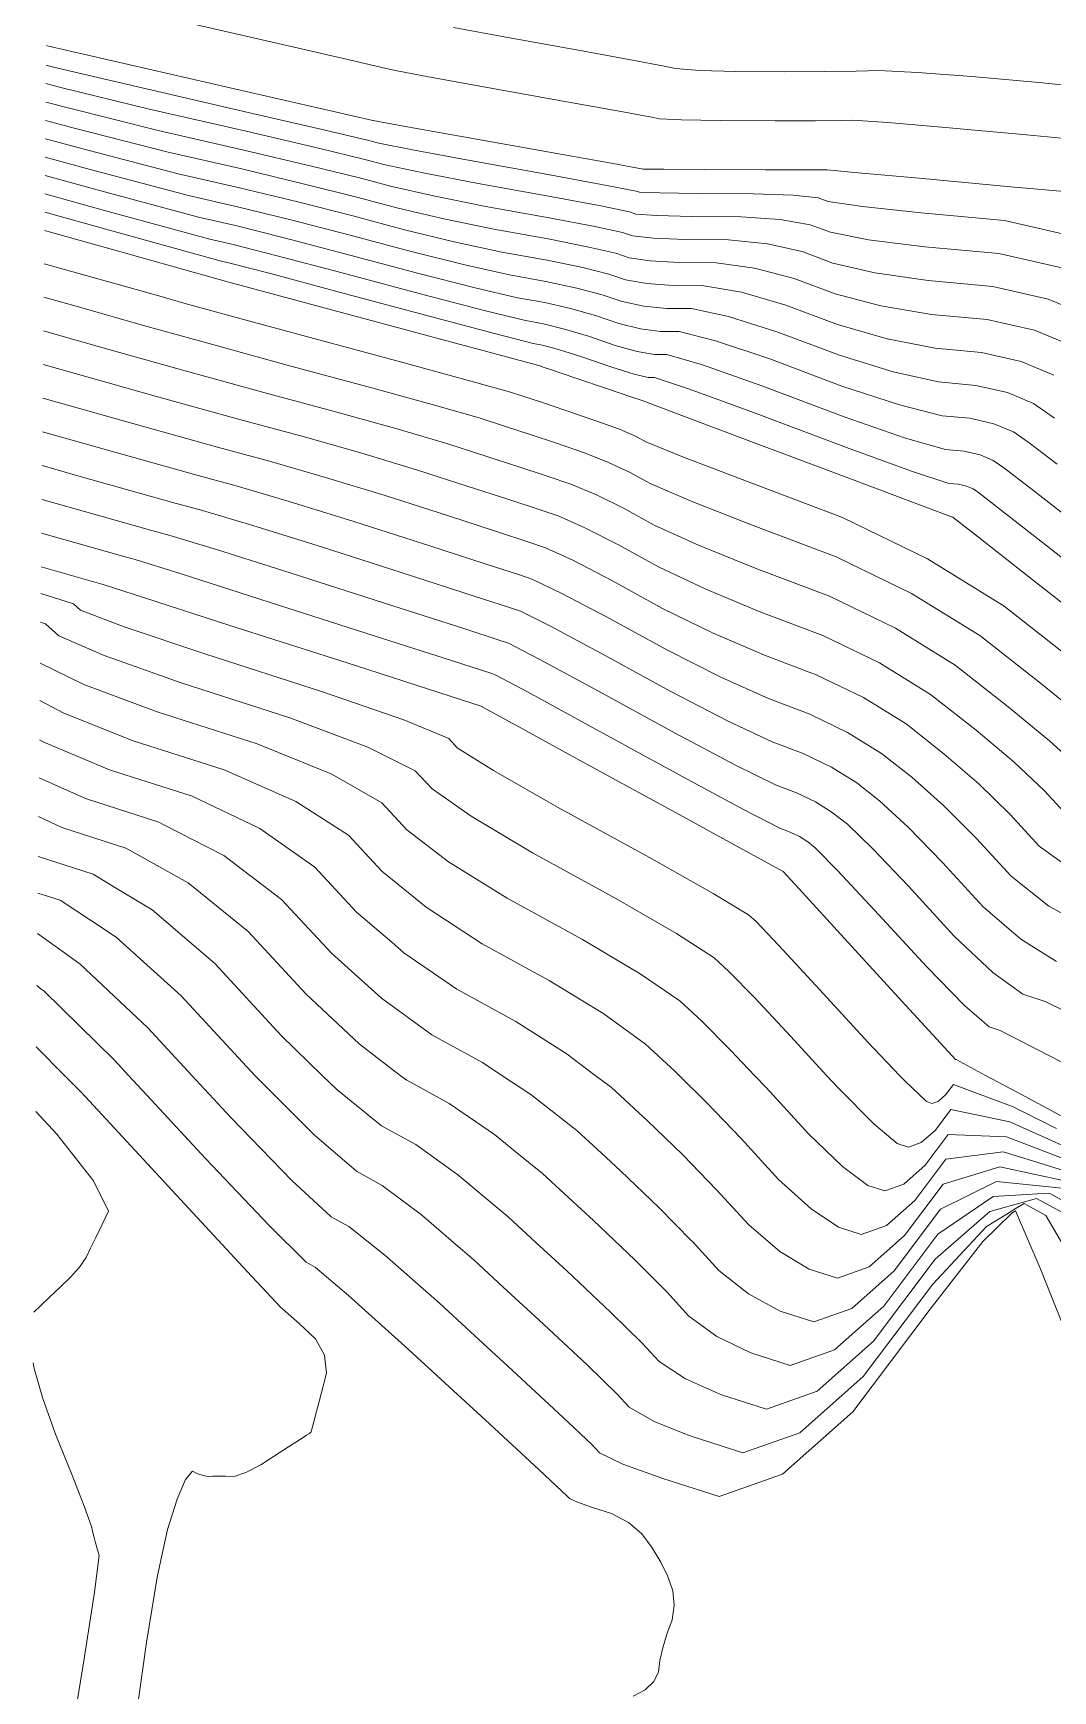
# Model space of a CAD drawing. Header units: inches. Extents: x 1337389 to 1347141, y 407035 to 414577.
# Drawn here: x 1337420.7 to 1337608.9, y 410197.9 to 410503.8 of the extents above; entities that cross this region are included whole.
import ezdxf

# ---------------------------------------------------------------- set-up
doc = ezdxf.new("R2010")
doc.units = ezdxf.units.IN
doc.header["$MEASUREMENT"] = 0
doc.layers.add('Topo', color=7, linetype='Continuous', lineweight=15, true_color=0x459900)

msp = doc.modelspace()

# ---------------------------------------------------------------- linework, layer by layer
at = {"layer": 'Topo'}
for p, q in [((1337421.5317, 410337.6828, 1125), (1337426.922, 410333.8, 1125)), ((1337422.2381, 410327.423, 1130), (1337421.4352, 410328.0562, 1130)), ((1337421.3216, 410316.741, 1135), (1337426.4982, 410311.498, 1135)), ((1337441.7051, 410307.8667, 1130), (1337438.3449, 410311.498, 1130)), ((1337600.3873, 410285.907, 1120), (1337601.634, 410286.6659, 1120)), ((1337501.4159, 410264.1922, 1125), (1337509.11, 410257.108, 1125))]:
    msp.add_line(p, q, dxfattribs=at)
for points, elevation in [([(1337614.3171, 410484.065), (1337604.0189, 410485.0582), (1337589.0729, 410486.4269), (1337578.398, 410487.3201), (1337571.9948, 410487.7369), (1337569.863, 410487.6778), (1337565.068, 410487.655), (1337557.61, 410487.6669), (1337547.489, 410487.7142), (1337540.384, 410487.8259), (1337536.294, 410488.0031), (1337535.2189, 410488.2451), (1337529.5139, 410489.3011), (1337519.1779, 410491.1719), (1337504.212, 410493.8561), (1337493.675, 410495.7763), (1337487.5669, 410496.9319), (1337485.888, 410497.3221), (1337477.9669, 410499.143), (1337463.803, 410502.3928), (1337443.395, 410507.0742)], 970), ([(1337498.3028, 410504.8698), (1337508.316, 410503.015), (1337521.683, 410500.617), (1337531.297, 410498.8601), (1337537.1569, 410497.745), (1337539.264, 410497.2701), (1337543.6731, 410496.9401), (1337550.3859, 410496.754), (1337559.401, 410496.7119), (1337566.8009, 410496.722), (1337572.585, 410496.7849), (1337576.753, 410496.8992), (1337583.8679, 410496.5781), (1337593.9313, 410495.8222), (1337606.9419, 410494.6309), (1337616.267, 410493.6789)], 965), ([(1337423.1754, 410501.5166), (1337423.3349, 410501.48), (1337438.354, 410498.0341), (1337460.8661, 410492.8709), (1337475.892, 410489.4249), (1337483.432, 410487.6947), (1337483.488, 410487.6821), (1337489.046, 410486.6829), (1337500.1081, 410484.6978), (1337516.673, 410481.7259), (1337527.73, 410479.742), (1337533.2811, 410478.7448), (1337533.3242, 410478.7359), (1337537.0939, 410478.7121), (1337544.5919, 410478.674), (1337555.8178, 410478.6209), (1337563.334, 410478.5869), (1337567.1401, 410478.5721), (1337567.2369, 410478.574), (1337572.928, 410478.0611), (1337584.214, 410477.031), (1337601.0949, 410475.4847), (1337612.3668, 410474.45)], 975), ([(1337613.0619, 410466.2548), (1337599.953, 410469.2199), (1337584.5971, 410470.6351), (1337573.751, 410471.8081), (1337567.416, 410472.7371), (1337565.591, 410473.4239), (1337560.9769, 410473.9011), (1337553.573, 410474.1673), (1337543.379, 410474.2221), (1337536.3851, 410474.326), (1337532.5909, 410474.4799), (1337531.9959, 410474.6809), (1337526.5951, 410475.7179), (1337516.3882, 410477.59), (1337501.375, 410480.297), (1337490.7459, 410482.2689), (1337484.502, 410483.5049), (1337482.642, 410484.0059), (1337474.615, 410485.904), (1337460.4209, 410489.197), (1337440.0598, 410493.887), (1337424.507, 410497.5701), (1337423.1392, 410497.9108)], 980), ([(1337423.105, 410494.5021), (1337425.8508, 410493.7902), (1337441.9229, 410489.885), (1337460.0241, 410485.7151), (1337473.3529, 410482.5959), (1337481.9101, 410480.5261), (1337485.695, 410479.5059), (1337492.6679, 410478.0238), (1337502.828, 410476.0789), (1337516.1758, 410473.6731), (1337525.4799, 410471.9309), (1337530.7401, 410470.8538), (1337531.9549, 410470.4409), (1337535.786, 410470.15), (1337542.2331, 410469.9789), (1337551.2971, 410469.93), (1337558.5859, 410469.4278), (1337564.1002, 410468.4729), (1337567.839, 410467.065), (1337574.8842, 410465.7071), (1337585.2339, 410464.3989), (1337598.889, 410463.1399), (1337610.5459, 410460.5041)], 985), ([(1337616.4841, 410451.238), (1337608.03, 410454.752), (1337597.8251, 410457.0599), (1337585.8708, 410458.162), (1337576.017, 410459.6061), (1337568.263, 410461.393), (1337562.6079, 410463.521), (1337556.1941, 410464.9549), (1337549.0209, 410465.693), (1337541.0869, 410465.736), (1337535.1869, 410465.9731), (1337531.319, 410466.4033), (1337529.4831, 410467.0258), (1337524.3649, 410468.1429), (1337515.965, 410469.7551), (1337504.2818, 410471.8621), (1337494.589, 410473.7789), (1337486.8879, 410475.507), (1337481.1779, 410477.0461), (1337472.0898, 410479.2881), (1337459.6273, 410482.2329), (1337443.7861, 410485.8817), (1337427.1939, 410490.0098), (1337423.0709, 410491.105)], 990), ([(1337612.764, 410445.9871), (1337605.513, 410449.0011), (1337596.7611, 410450.981), (1337586.508, 410451.9261), (1337577.15, 410453.5061), (1337568.6861, 410455.72), (1337561.1169, 410458.57), (1337553.8028, 410460.4821), (1337546.7451, 410461.4559), (1337539.9419, 410461.493), (1337534.588, 410461.7959), (1337530.6829, 410462.364), (1337528.2271, 410463.1979), (1337523.2509, 410464.3559), (1337515.7529, 410465.838), (1337505.735, 410467.6437), (1337496.511, 410469.534), (1337488.081, 410471.508), (1337480.446, 410473.5662), (1337470.8281, 410475.9803), (1337459.23, 410478.7521), (1337445.6489, 410481.8802), (1337428.5379, 410486.2301), (1337423.0369, 410487.7151)], 995), ([(1337609.045, 410440.736), (1337602.997, 410443.25), (1337595.698, 410444.9008), (1337587.146, 410445.6888), (1337578.2831, 410447.4051), (1337569.11, 410450.0479), (1337559.6261, 410453.618), (1337551.412, 410456.009), (1337544.469, 410457.2191), (1337538.7961, 410457.2501), (1337533.9889, 410457.619), (1337530.047, 410458.3261), (1337526.9709, 410459.3703), (1337522.136, 410460.5688), (1337515.5421, 410461.9211), (1337507.189, 410463.4271), (1337498.433, 410465.2901), (1337489.2749, 410467.509), (1337479.713, 410470.0859), (1337469.5659, 410472.673), (1337458.833, 410475.2699), (1337447.5131, 410477.877), (1337429.8811, 410482.4499), (1337423.0029, 410484.3283)], 1000), ([(1337422.969, 410480.944), (1337431.2241, 410478.6702), (1337449.376, 410473.874), (1337458.4352, 410471.7881), (1337468.3038, 410469.3651), (1337478.9808, 410466.606), (1337490.4681, 410463.5101), (1337500.3551, 410461.045), (1337508.6423, 410459.2091), (1337515.33, 410458.003), (1337521.021, 410456.7811), (1337525.7141, 410455.542), (1337529.4111, 410454.2868), (1337533.3891, 410453.4422), (1337537.6499, 410453.0069), (1337542.193, 410452.9831), (1337549.0209, 410451.5359), (1337558.1341, 410448.6668), (1337569.5329, 410444.376), (1337579.4161, 410441.3041), (1337587.783, 410439.4529), (1337594.6341, 410438.822), (1337600.4811, 410437.4989), (1337605.3261, 410435.485), (1337609.1679, 410432.7801)], 1005), ([(1337609.66, 410424.3022), (1337604.4948, 410428.2), (1337601.607, 410430.2339), (1337597.9651, 410431.7478), (1337593.5701, 410432.7419), (1337588.4203, 410433.217), (1337580.5489, 410435.2039), (1337569.9569, 410438.7029), (1337556.6431, 410443.7152), (1337546.63, 410447.0631), (1337539.9173, 410448.7459), (1337536.504, 410448.7641), (1337532.79, 410449.265), (1337528.775, 410450.249), (1337524.4581, 410451.715), (1337519.906, 410452.9942), (1337515.1182, 410454.086), (1337510.096, 410454.9919), (1337502.2761, 410456.8), (1337491.661, 410459.5111), (1337478.249, 410463.125), (1337467.0421, 410466.0568), (1337458.038, 410468.3059), (1337451.239, 410469.8719), (1337432.5681, 410474.8901), (1337422.9351, 410477.5614)], 1010), ([(1337422.9011, 410474.1797), (1337433.9111, 410471.1099), (1337453.1029, 410465.8691), (1337457.6409, 410464.8241), (1337465.7799, 410462.749), (1337477.5171, 410459.645), (1337492.854, 410455.5121), (1337504.1979, 410452.5551), (1337511.549, 410450.7743), (1337514.907, 410450.1689), (1337518.7909, 410449.206), (1337523.2021, 410447.8869), (1337528.139, 410446.2102), (1337532.1911, 410445.0891), (1337535.359, 410444.521), (1337537.641, 410444.509), (1337544.2382, 410442.59), (1337555.152, 410438.764), (1337570.38, 410433.0309), (1337581.6819, 410429.1029), (1337589.057, 410426.98), (1337592.5058, 410426.6619), (1337595.4492, 410425.9971), (1337597.888, 410424.983), (1337599.822, 410423.6208), (1337604.818, 410419.8049), (1337612.8781, 410413.534)], 1015), ([(1337621.174, 410398.7028), (1337608.651, 410408.5269), (1337599.9761, 410415.307), (1337595.1481, 410419.042), (1337594.169, 410419.7319), (1337592.9329, 410420.245), (1337591.4419, 410420.5829), (1337589.6949, 410420.744), (1337582.815, 410423.0019), (1337570.8039, 410427.3589), (1337553.66, 410433.812), (1337541.847, 410438.1168), (1337535.3649, 410440.272), (1337534.213, 410440.2781), (1337531.592, 410440.9119), (1337527.5028, 410442.172), (1337521.9459, 410444.059), (1337517.6761, 410445.419), (1337514.6949, 410446.2511), (1337513.002, 410446.5569), (1337506.1201, 410448.3112), (1337494.0472, 410451.5139), (1337476.7849, 410456.165), (1337464.5168, 410459.4409), (1337457.2439, 410461.3419), (1337454.9661, 410461.8671), (1337435.2551, 410467.3302), (1337422.8672, 410470.7994)], 1020), ([(1337618.3481, 410392.5978), (1337604.424, 410403.521), (1337595.1339, 410410.8088), (1337590.475, 410414.4631), (1337590.4489, 410414.4809), (1337590.4169, 410414.4939), (1337590.3779, 410414.503), (1337590.3319, 410414.507), (1337583.948, 410416.9019), (1337571.227, 410421.6861), (1337552.169, 410428.861), (1337539.4561, 410433.6441), (1337533.078, 410436.0352), (1337530.9929, 410436.735), (1337526.867, 410438.133), (1337520.6889, 410440.2309), (1337516.5609, 410441.631), (1337514.484, 410442.334), (1337514.4561, 410442.3391), (1337508.0421, 410444.0661), (1337495.241, 410447.5149), (1337476.053, 410452.685), (1337463.2551, 410456.134), (1337456.838, 410457.8619), (1337450.701, 410459.5861), (1337438.464, 410463.025), (1337422.8333, 410467.4188)], 1025), ([(1337612.5128, 410388.202), (1337599.9081, 410398.09), (1337585.7633, 410406.8418), (1337570.076, 410414.4579), (1337552.8479, 410420.9381), (1337540.755, 410425.591), (1337533.798, 410428.4171), (1337531.9771, 410429.415), (1337528.9029, 410430.7121), (1337524.576, 410432.306), (1337518.997, 410434.1991), (1337514.507, 410435.7079), (1337511.1061, 410436.8341), (1337508.7939, 410437.5749), (1337501.481, 410439.624), (1337489.1641, 410442.978), (1337471.8449, 410447.6381), (1337458.4551, 410451.271), (1337448.995, 410453.877), (1337443.4629, 410455.454), (1337422.7717, 410461.2783)], 1030), ([(1337422.7098, 410455.1067), (1337429.975, 410453.0571), (1337441.0819, 410449.889), (1337453.6158, 410446.3969), (1337467.5761, 410442.5801), (1337482.964, 410438.44), (1337494.7761, 410435.1801), (1337503.0129, 410432.8032), (1337507.675, 410431.3061), (1337512.4349, 410429.7481), (1337517.2941, 410428.1281), (1337522.2521, 410426.4461), (1337526.7838, 410424.6531), (1337530.888, 410422.7479), (1337534.5658, 410420.732), (1337542.121, 410417.468), (1337553.554, 410412.957), (1337568.8651, 410407.198), (1337582.8049, 410400.4301), (1337595.3758, 410392.6521), (1337606.577, 410383.8659), (1337614.7441, 410377.2439)], 1035), ([(1337613.6048, 410368.3889), (1337608.229, 410373.2542), (1337600.6411, 410379.529), (1337590.8439, 410387.2148), (1337579.8469, 410394.0181), (1337567.6528, 410399.9381), (1337554.2611, 410404.9758), (1337543.488, 410409.3461), (1337535.3339, 410413.0479), (1337529.799, 410416.082), (1337524.6642, 410418.595), (1337519.9281, 410420.587), (1337515.5919, 410422.058), (1337510.364, 410423.7891), (1337504.244, 410425.7789), (1337497.2308, 410428.03), (1337488.0709, 410430.7369), (1337476.7639, 410433.9012), (1337463.3081, 410437.522), (1337448.7759, 410441.5219), (1337433.1689, 410445.9022), (1337422.6475, 410448.9033)], 1040), ([(1337422.5851, 410442.6768), (1337425.256, 410441.9149), (1337443.937, 410436.648), (1337459.0391, 410432.4639), (1337470.5632, 410429.363), (1337481.367, 410426.294), (1337491.4498, 410423.2569), (1337500.813, 410420.2519), (1337508.2921, 410417.829), (1337513.8901, 410415.9871), (1337517.6049, 410414.7269), (1337522.545, 410412.5361), (1337528.7101, 410409.4149), (1337536.1019, 410405.3629), (1337544.8541, 410401.223), (1337554.967, 410396.9951), (1337566.4419, 410392.6789), (1337576.8899, 410387.606), (1337586.3109, 410381.777), (1337594.7059, 410375.1922), (1337601.713, 410369.2629), (1337607.3329, 410363.99), (1337611.5651, 410359.3731)], 1045), ([(1337422.5227, 410436.4622), (1337439.0979, 410431.7741), (1337454.771, 410427.4062), (1337464.3631, 410424.8248), (1337474.6619, 410421.8509), (1337485.668, 410418.484), (1337497.3809, 410414.725), (1337506.2211, 410411.869), (1337512.1869, 410409.916), (1337515.2808, 410408.867), (1337520.425, 410406.4781), (1337527.6218, 410402.7479), (1337536.8699, 410397.6781), (1337546.2201, 410393.1002), (1337555.6739, 410389.0141), (1337565.2308, 410385.419), (1337573.932, 410381.1941), (1337581.7791, 410376.34), (1337588.77, 410370.8549), (1337595.197, 410365.2721), (1337601.06, 410359.5909), (1337606.359, 410353.8099), (1337613.3241, 410348.8211)], 1050), ([(1337422.4604, 410430.2448), (1337434.2579, 410426.899), (1337450.5019, 410422.3481), (1337458.163, 410420.287), (1337467.958, 410417.408), (1337479.8869, 410413.7119), (1337493.9499, 410409.1981), (1337504.15, 410405.909), (1337510.485, 410403.8462), (1337512.9569, 410403.0068), (1337518.306, 410400.4192), (1337526.533, 410396.081), (1337537.638, 410389.9938), (1337547.5871, 410384.9769), (1337556.3809, 410381.0331), (1337564.0189, 410378.1589), (1337570.974, 410374.783), (1337577.2459, 410370.902), (1337582.834, 410366.5192), (1337588.682, 410361.282), (1337594.7881, 410355.1911), (1337601.153, 410348.2481), (1337608.1401, 410342.7099), (1337615.7499, 410338.5801)], 1055), ([(1337422.3979, 410424.02), (1337429.419, 410422.025), (1337446.2338, 410417.29), (1337451.963, 410415.748), (1337461.2528, 410412.965), (1337474.1051, 410408.939), (1337490.519, 410403.6711), (1337502.0781, 410399.949), (1337508.7828, 410397.7749), (1337510.633, 410397.1479), (1337516.1859, 410394.3609), (1337525.4441, 410389.4139), (1337538.4049, 410382.3089), (1337548.953, 410376.855), (1337557.087, 410373.0509), (1337562.808, 410370.9002), (1337568.017, 410368.371), (1337572.714, 410365.4648), (1337576.8991, 410362.182), (1337582.1662, 410357.2911), (1337588.5151, 410350.792), (1337595.947, 410342.6849), (1337602.9561, 410336.6001), (1337609.5439, 410332.5369)], 1060), ([(1337422.3354, 410417.7889), (1337424.5801, 410417.1501), (1337441.9652, 410412.2319), (1337445.762, 410411.2101), (1337454.5491, 410408.5221), (1337468.324, 410404.166), (1337487.0879, 410398.143), (1337500.007, 410393.9899), (1337507.08, 410391.7041), (1337508.3091, 410391.2882), (1337514.0669, 410388.3021), (1337524.355, 410382.748), (1337539.1729, 410374.6241), (1337550.3198, 410368.732), (1337557.7941, 410365.0702), (1337561.5969, 410363.6401), (1337565.0591, 410361.9589), (1337568.1809, 410360.0269), (1337570.9629, 410357.845), (1337575.6499, 410353.3), (1337582.2432, 410346.3928), (1337590.7411, 410337.1219), (1337597.7731, 410330.4899), (1337603.339, 410326.495), (1337607.439, 410325.1379), (1337619.0861, 410319.4271)], 1065), ([(1337422.2729, 410411.5563), (1337437.6971, 410407.1738), (1337439.562, 410406.6719), (1337447.844, 410404.0782), (1337462.5422, 410399.3929), (1337483.6571, 410392.616), (1337497.9359, 410388.0299), (1337505.3781, 410385.6342), (1337505.985, 410385.4281), (1337511.9471, 410382.2438), (1337523.2663, 410376.0809), (1337539.9409, 410366.939), (1337551.686, 410360.6091), (1337558.5009, 410357.0891), (1337560.385, 410356.3799), (1337562.1011, 410355.547), (1337563.649, 410354.59), (1337565.0269, 410353.5079), (1337569.1349, 410349.3089), (1337575.9701, 410341.993), (1337585.5339, 410331.5599), (1337592.5891, 410324.379), (1337597.133, 410320.4529), (1337599.1679, 410319.779), (1337610.557, 410313.92)], 1070), ([(1337422.2108, 410405.3671), (1337433.3959, 410402.1628), (1337433.438, 410402.1261), (1337441.249, 410399.6029), (1337456.8299, 410394.5941), (1337480.18, 410387.0999), (1337495.76, 410382.0911), (1337503.5679, 410379.5662), (1337503.6051, 410379.5269), (1337509.7868, 410376.127), (1337522.1152, 410369.3681), (1337540.5879, 410359.2489), (1337552.9108, 410352.496), (1337559.0851, 410349.1079), (1337559.1081, 410349.087), (1337562.6561, 410345.2199), (1337569.7291, 410337.507), (1337580.327, 410325.9479), (1337587.397, 410318.241), (1337590.9604, 410314.3842), (1337590.9919, 410314.4038), (1337591.0139, 410314.432), (1337596.468, 410311.498)], 1075), ([(1337422.1608, 410400.386), (1337428.201, 410398.4888), (1337429.461, 410397.3561), (1337437.5371, 410394.2779), (1337452.427, 410389.257), (1337474.133, 410382.2899), (1337489.1241, 410377.0829), (1337497.4011, 410373.6351), (1337498.964, 410371.9458), (1337505.656, 410367.724), (1337517.4779, 410360.9711), (1337534.429, 410351.686), (1337546.1849, 410345.0771), (1337552.744, 410341.1449), (1337554.108, 410339.8889), (1337558.2411, 410335.5358), (1337565.143, 410328.0851), (1337574.814, 410317.538), (1337580.5619, 410311.498)], 1080), ([(1337422.108, 410395.1221), (1337423.0059, 410394.8141), (1337425.4851, 410392.5861), (1337433.8241, 410388.9538), (1337448.024, 410383.9189), (1337468.085, 410377.4809), (1337482.4881, 410372.0761), (1337491.234, 410367.704), (1337494.323, 410364.3651), (1337501.5261, 410359.3219), (1337512.841, 410352.5739), (1337528.2702, 410344.1229), (1337539.4581, 410337.659), (1337546.4041, 410333.1809), (1337549.1091, 410330.6912), (1337553.8261, 410325.852), (1337560.5573, 410318.6639), (1337567.1271, 410311.498)], 1085), ([(1337553.834, 410311.498), (1337549.4111, 410316.1679), (1337544.109, 410321.4931), (1337540.0639, 410325.218), (1337532.7309, 410330.24), (1337522.1122, 410336.5598), (1337508.205, 410344.1779), (1337497.3949, 410350.9188), (1337489.6831, 410356.784), (1337485.0681, 410361.7721), (1337475.8521, 410367.068), (1337462.037, 410372.6711), (1337443.6209, 410378.581), (1337430.1121, 410383.6291), (1337422.0321, 410387.56)], 1090), ([(1337539.916, 410311.498), (1337539.1088, 410312.2949), (1337533.7228, 410317.254), (1337526.004, 410322.8219), (1337515.9529, 410328.9969), (1337503.5679, 410335.7809), (1337493.265, 410342.516), (1337485.042, 410349.2031), (1337478.9011, 410355.8411), (1337469.217, 410362.0601), (1337455.9892, 410367.8611), (1337439.2178, 410373.2429), (1337426.3991, 410378.3051), (1337421.9631, 410380.6763)], 1095), ([(1337421.8905, 410373.4419), (1337422.6871, 410372.98), (1337434.8151, 410367.905), (1337448.6999, 410363.4489)], 1100), ([(1337444.606, 410357.8752), (1337443.8941, 410358.2411), (1337430.4131, 410362.5679), (1337421.8197, 410366.3902)], 1105), ([(1337448.6999, 410363.4489), (1337449.9411, 410363.0511), (1337462.581, 410357.052), (1337472.734, 410349.9088), (1337480.402, 410341.622), (1337486.8889, 410336.0441)], 1100), ([(1337421.7481, 410359.2528), (1337426.0099, 410357.2302), (1337437.8461, 410353.4311), (1337440.3249, 410352.048)], 1110), ([(1337507.2299, 410311.498), (1337503.635, 410313.8719), (1337494.2951, 410318.9881), (1337485.0031, 410325.7109), (1337475.7609, 410334.0409), (1337466.568, 410343.9781), (1337455.945, 410352.044), (1337444.606, 410357.8752)], 1105), ([(1337421.6741, 410351.8705), (1337431.7981, 410348.6211), (1337435.957, 410346.1001)], 1115), ([(1337440.3249, 410352.048), (1337449.3099, 410347.037), (1337460.4009, 410338.046), (1337471.1198, 410326.46), (1337480.8731, 410317.308), (1337488.4722, 410311.498)], 1110), ([(1337421.6066, 410345.1409), (1337425.7501, 410343.8111), (1337431.4921, 410340.022)], 1120), ([(1337435.957, 410346.1001), (1337442.6739, 410342.029), (1337454.234, 410332.115), (1337466.4799, 410318.8791), (1337474.0749, 410311.498)], 1115), ([(1337431.4921, 410340.022), (1337436.0379, 410337.0209), (1337448.0681, 410326.1829), (1337461.6539, 410311.498)], 1120), ([(1337486.8889, 410336.0441), (1337489.1342, 410334.1139), (1337498.931, 410327.3849), (1337509.7941, 410321.435), (1337519.2782, 410315.403), (1337524.4559, 410311.498)], 1100), ([(1337426.922, 410333.8), (1337429.4018, 410332.0131), (1337441.9011, 410320.252), (1337449.9999, 410311.498)], 1125), ([(1337438.3449, 410311.498), (1337435.734, 410314.3199), (1337422.7668, 410327.0059), (1337422.2381, 410327.423)], 1130), ([(1337426.4982, 410311.498), (1337429.568, 410308.3888), (1337447.917, 410288.5561), (1337460.2199, 410275.2951), (1337466.474, 410268.608), (1337466.6819, 410268.4949), (1337467.8129, 410267.5049), (1337469.867, 410265.6389), (1337472.8452, 410262.8969), (1337474.513, 410259.8679), (1337474.8722, 410256.5499), (1337473.9221, 410252.946), (1337473.1789, 410250.1262), (1337472.642, 410248.0919), (1337472.3129, 410246.8429), (1337472.093, 410246.0099), (1337471.9838, 410245.594), (1337471.7142, 410245.4191), (1337471.1729, 410245.0702), (1337470.3619, 410244.5472), (1337468.6889, 410243.469), (1337466.155, 410241.837), (1337462.76, 410239.649), (1337459.979, 410238.198), (1337457.812, 410237.4841), (1337456.259, 410237.5051), (1337454.9419, 410237.514), (1337453.862, 410237.511), (1337453.0178, 410237.495), (1337452.1101, 410237.6441), (1337451.1401, 410237.9579), (1337450.1069, 410238.4369), (1337448.8279, 410236.89), (1337447.3029, 410233.3168), (1337445.5319, 410227.718), (1337443.6439, 410218.8959), (1337441.6379, 410206.8518), (1337439.5149, 410191.584)], 1135), ([(1337449.9999, 410311.498), (1337457.1988, 410303.7169), (1337464.702, 410295.9922)], 1125), ([(1337461.6539, 410311.498), (1337461.8389, 410311.2981), (1337472.6113, 410300.5031), (1337480.3851, 410293.7979), (1337485.1589, 410291.1828), (1337492.3709, 410285.729), (1337498.3071, 410280.628)], 1120), ([(1337474.0749, 410311.498), (1337476.742, 410308.906), (1337485.0209, 410302.195), (1337491.3171, 410298.7459), (1337499.098, 410293.1479), (1337504.3081, 410288.791)], 1115), ([(1337510.2961, 410296.938), (1337505.824, 410300.566), (1337497.4762, 410306.3087), (1337489.6578, 410310.5912), (1337488.4722, 410311.498)], 1110), ([(1337507.2299, 410311.498), (1337512.551, 410307.9849), (1337516.2719, 410305.067)], 1105), ([(1337603.6201, 410293.6521), (1337599.07, 410294.6397), (1337588.6191, 410291.394), (1337581.4799, 410281.9139), (1337574.9861, 410276.1439), (1337569.1359, 410274.086), (1337563.9309, 410275.7389), (1337558.472, 410279.0091), (1337552.762, 410283.895), (1337546.7989, 410290.3989), (1337540.5806, 410296.7992), (1337534.1089, 410303.0968), (1337527.3831, 410309.2911), (1337524.4559, 410311.498)], 1100), ([(1337539.916, 410311.498), (1337544.9961, 410306.484), (1337551.3851, 410299.8211), (1337558.2751, 410292.3059), (1337564.2571, 410286.855), (1337569.3319, 410283.4682), (1337573.4999, 410282.1451), (1337578.1829, 410283.793), (1337583.3831, 410288.4119), (1337589.098, 410296.0021), (1337599.687, 410297.3991), (1337605.1259, 410295.7131)], 1095), ([(1337606.606, 410297.736), (1337600.3049, 410300.159), (1337589.577, 410300.6091), (1337585.2849, 410294.91), (1337581.3808, 410291.4409), (1337577.864, 410290.2039), (1337574.7341, 410291.197), (1337570.0418, 410294.7021), (1337563.7881, 410300.7171), (1337555.971, 410309.2419), (1337553.834, 410311.498)], 1090), ([(1337567.1271, 410311.498), (1337569.301, 410309.127), (1337575.8269, 410302.5479), (1337580.1359, 410298.9269), (1337582.228, 410298.2621), (1337584.5781, 410299.0889), (1337587.1881, 410301.408), (1337590.0559, 410305.217), (1337600.923, 410302.918), (1337608.067, 410299.7351)], 1085), ([(1337609.516, 410301.7181), (1337601.5409, 410305.6782), (1337590.535, 410309.8242), (1337589.0901, 410307.9062), (1337587.7761, 410306.738), (1337586.5921, 410306.3209), (1337585.5381, 410306.6561), (1337581.612, 410310.3949), (1337580.5619, 410311.498)], 1080), ([(1337596.468, 410311.498), (1337602.1588, 410308.4371), (1337610.9571, 410303.689)], 1075), ([(1337531.444, 410196.9501), (1337533.6289, 410198.079), (1337535.1778, 410199.5521), (1337536.0899, 410201.3671), (1337536.3661, 410203.5247), (1337536.8871, 410205.8539), (1337537.653, 410208.3552), (1337538.663, 410211.028), (1337539.0269, 410213.6981), (1337538.743, 410216.3641), (1337537.812, 410219.0271), (1337536.555, 410221.667), (1337534.9719, 410224.286), (1337533.063, 410226.8831), (1337530.5601, 410229.0041), (1337527.464, 410230.6509), (1337523.7751, 410231.822), (1337521.182, 410232.7491), (1337519.6841, 410233.4311), (1337519.283, 410233.869), (1337514.092, 410238.6952), (1337504.1109, 410247.908), (1337489.3409, 410261.509), (1337478.9169, 410270.8921), (1337472.841, 410276.0568), (1337471.1108, 410277.005), (1337464.3501, 410283.698), (1337452.5581, 410296.136), (1337441.7051, 410307.8667)], 1130), ([(1337420.8308, 410267.8141), (1337422.131, 410269.0298), (1337423.755, 410270.562), (1337425.585, 410272.301), (1337427.6219, 410274.246), (1337429.26, 410276.112), (1337430.498, 410277.901), (1337431.3359, 410279.611), (1337432.3039, 410281.6038), (1337433.4, 410283.881), (1337434.625, 410286.442), (1337431.8499, 410292.03), (1337425.075, 410300.6479), (1337421.2022, 410304.8336)], 1140), ([(1337516.2719, 410305.067), (1337521.043, 410301.3269), (1337525.6041, 410297.1269)], 1105), ([(1337608.067, 410299.7351), (1337619.7901, 410294.5119), (1337646.655, 410279.9989), (1337665.372, 410268.2571), (1337675.9402, 410259.2889), (1337678.36, 410253.0918), (1337680.6489, 410248.444), (1337682.8071, 410245.3451), (1337684.8341, 410243.7948), (1337686.1949, 410242.7542), (1337686.89, 410242.2221), (1337686.92, 410242.1992), (1337687.356, 410241.8661), (1337688.199, 410241.2209), (1337689.448, 410240.2659), (1337692.6901, 410240.0709), (1337697.9241, 410240.636), (1337705.151, 410241.962), (1337720.512, 410237.151), (1337744.0079, 410226.2029), (1337775.6381, 410209.1179), (1337788.031, 410202.4259)], 1085), ([(1337464.702, 410295.9922), (1337468.481, 410292.101), (1337475.7482, 410285.402), (1337479.0001, 410283.6199), (1337485.6441, 410278.3109), (1337495.681, 410269.4731), (1337501.4159, 410264.1922)], 1125), ([(1337519.5563, 410288.8929), (1337514.702, 410293.3629), (1337510.2961, 410296.938)], 1110), ([(1337525.6041, 410297.1269), (1337529.11, 410293.8991), (1337536.166, 410287.1151), (1337542.2128, 410280.977), (1337542.303, 410280.878)], 1105), ([(1337605.1259, 410295.7131), (1337615.1508, 410292.605), (1337635.4891, 410281.617), (1337650.6592, 410270.1641), (1337660.6631, 410258.2459), (1337665.2359, 410246.537)], 1095), ([(1337680.118, 410236.6979), (1337678.5968, 410237.8609), (1337675.362, 410242.5081), (1337671.9299, 410249.4759), (1337668.3011, 410258.7669), (1337658.015, 410269.2109), (1337641.0719, 410280.808), (1337617.4699, 410293.5591), (1337606.606, 410297.736)], 1090), ([(1337542.303, 410280.878), (1337547.2489, 410275.485), (1337552.6879, 410271.162), (1337558.5291, 410268.0091), (1337564.7723, 410266.027), (1337571.7891, 410268.4959), (1337579.5779, 410275.4163), (1337588.14, 410286.7872), (1337598.4519, 410291.88), (1337606.345, 410291.106)], 1105), ([(1337654.2379, 410254.6161), (1337653.024, 410257.7241), (1337643.303, 410271.1182), (1337629.9049, 410282.427), (1337612.832, 410291.651), (1337603.6201, 410293.6521)], 1100), ([(1337504.3081, 410288.791), (1337508.3621, 410285.4), (1337513.5099, 410280.6601)], 1115), ([(1337536.3608, 410272.822), (1337531.751, 410277.4312), (1337524.1103, 410284.6999), (1337519.5563, 410288.8929)], 1110), ([(1337608.2189, 410289.729), (1337608.1931, 410289.7429), (1337597.834, 410289.1211), (1337587.661, 410282.1791), (1337577.6751, 410268.9181), (1337568.5908, 410260.8469), (1337560.4081, 410257.9678), (1337553.1269, 410260.2799), (1337546.9031, 410263.315), (1337541.7359, 410267.0741), (1337537.6269, 410271.5558), (1337536.3608, 410272.822)], 1110), ([(1337546.61, 410253.0441), (1337547.7251, 410252.551), (1337556.0438, 410249.909), (1337565.394, 410253.199), (1337575.7729, 410262.4198), (1337587.1821, 410277.5711), (1337597.2161, 410286.3609), (1337605.874, 410288.7891), (1337613.1562, 410284.8551), (1337620.8789, 410274.455)], 1115), ([(1337606.345, 410291.106), (1337610.5119, 410290.697), (1337624.3221, 410283.2358), (1337635.947, 410272.071), (1337640.7291, 410264.5378)], 1105), ([(1337630.4672, 410269.6761), (1337628.5908, 410273.025), (1337618.739, 410284.0461), (1337608.2189, 410289.729)], 1110), ([(1337509.11, 410257.108), (1337518.507, 410248.3789), (1337523.8689, 410243.2908), (1337525.1969, 410241.842), (1337529.5481, 410239.776), (1337536.9213, 410237.0919), (1337547.3159, 410233.7921), (1337558.9989, 410237.9021), (1337571.9681, 410249.4237), (1337586.2238, 410268.3559), (1337595.9801, 410280.842), (1337601.3832, 410286.1374)], 1125), ([(1337540.95, 410245.372), (1337542.323, 410244.8221), (1337551.68, 410241.8499), (1337562.196, 410245.5504), (1337573.8709, 410255.922), (1337586.7029, 410272.9639), (1337596.598, 410283.6019), (1337600.3873, 410285.907)], 1120), ([(1337601.3832, 410286.1374), (1337601.9899, 410286.4741), (1337606.5218, 410275.8851), (1337614.831, 410255.116), (1337626.9179, 410224.166), (1337638.3508, 410200.952), (1337649.129, 410185.4731), (1337659.253, 410177.7301), (1337666.0522, 410172.53), (1337669.5251, 410169.873), (1337669.674, 410169.759), (1337671.8531, 410168.092), (1337676.0632, 410164.8729), (1337682.3031, 410160.1009), (1337688.519, 410157.296), (1337694.7111, 410156.4601), (1337700.8789, 410157.592), (1337714.9363, 410152.8689), (1337736.8809, 410142.29), (1337766.7138, 410125.856), (1337766.9909, 410125.727)], 1125), ([(1337601.634, 410286.6659), (1337603.555, 410287.8349), (1337607.573, 410285.6641), (1337613.878, 410274.9319), (1337622.4697, 410255.638), (1337633.349, 410227.7819), (1337643.638, 410206.889), (1337653.3389, 410192.957), (1337662.45, 410185.9879), (1337668.5691, 410181.3079), (1337671.6959, 410178.9158), (1337671.83, 410178.8139), (1337673.791, 410177.314), (1337677.5801, 410174.4169), (1337683.1959, 410170.121), (1337697.7689, 410169.245), (1337721.299, 410171.787), (1337753.7853, 410177.748), (1337763.633, 410179.4442)], 1120), ([(1337498.3071, 410280.628), (1337502.022, 410277.436), (1337507.4619, 410272.4261)], 1120), ([(1337513.5099, 410280.6601), (1337519.1099, 410275.5021), (1337527.336, 410267.7472), (1337533.0408, 410262.134), (1337536.223, 410258.6629), (1337541.118, 410255.4691), (1337546.61, 410253.0441)], 1115), ([(1337507.4619, 410272.4261), (1337514.1099, 410266.3041), (1337522.922, 410258.063), (1337528.4549, 410252.713), (1337530.71, 410250.2532), (1337535.3329, 410247.6219), (1337540.95, 410245.372)], 1120), ([(1337431.8369, 410226.8859), (1337431.4891, 410228.2702), (1337430.1519, 410232.0159), (1337427.936, 410237.695), (1337424.8389, 410245.306), (1337422.5019, 410251.8759), (1337420.9259, 410257.4039), (1337420.7368, 410258.445)], 1140), ([(1337428.2629, 410192.224), (1337430.1141, 410203.477), (1337432.062, 410216.1159), (1337432.9109, 410222.8671), (1337432.6621, 410223.7322), (1337432.4949, 410224.3128), (1337432.4069, 410224.6185), (1337432.2499, 410225.2408), (1337431.9451, 410226.4551), (1337431.8369, 410226.8859)], 1140)]:
    msp.add_lwpolyline(points, dxfattribs=dict(at, elevation=elevation))

doc.saveas('drawing.dxf')
